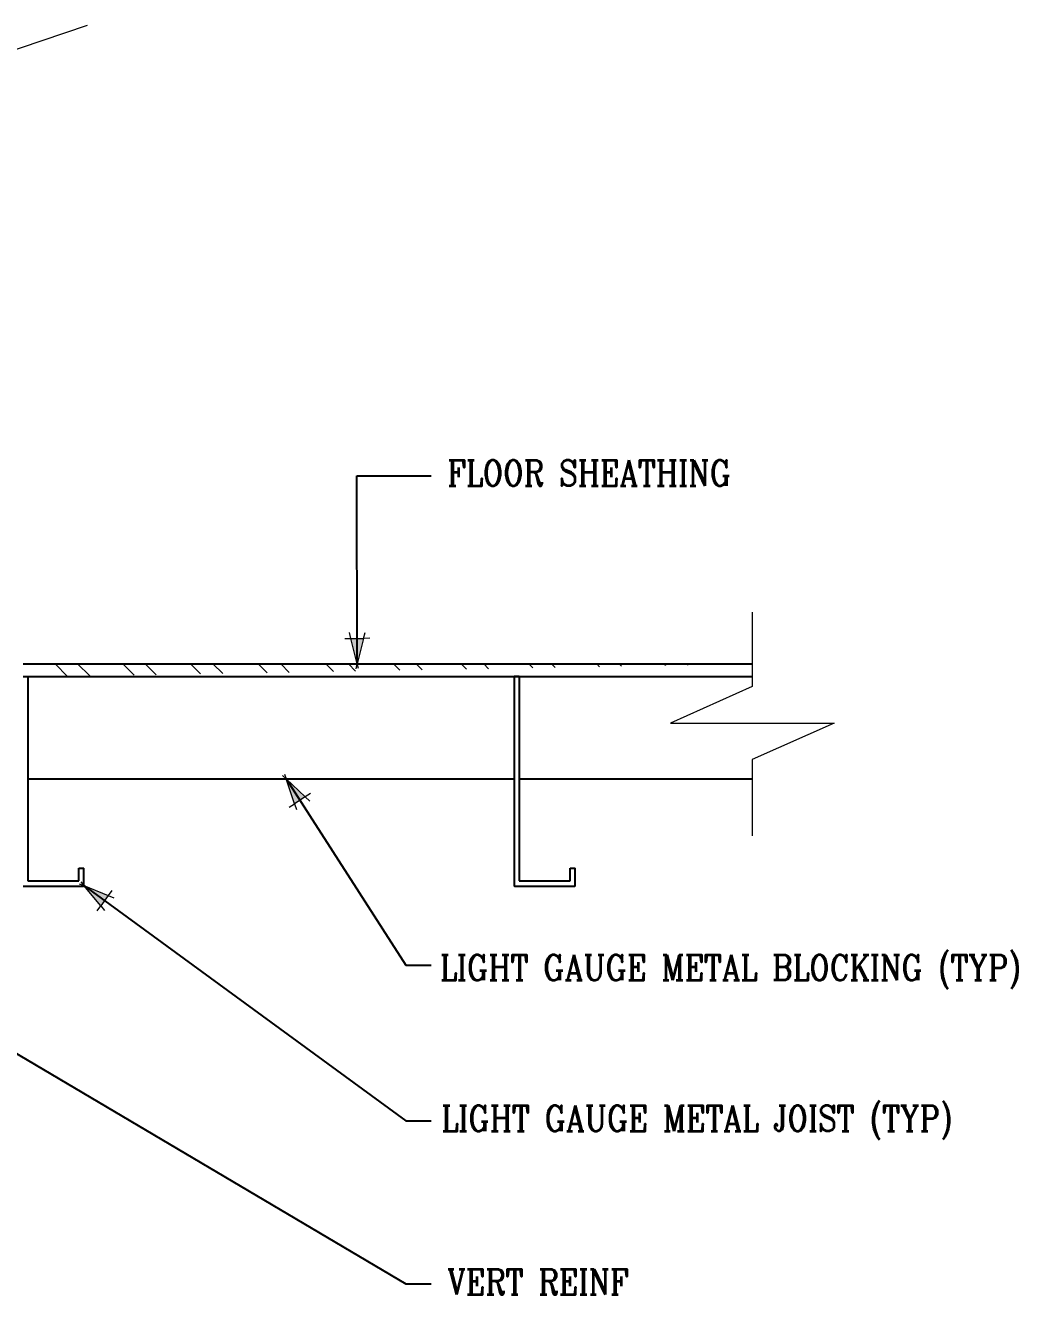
# Model space of a CAD drawing. Header units: inches. Extents: x -28.2 to 45.5, y 89.3 to 171.9.
# Drawn here: x 6.68 to 45.54, y 122.24 to 171.93 of the extents above; entities that cross this region are included whole.
import ezdxf

# ---------------------------------------------------------------- set-up
doc = ezdxf.new("R2010")
doc.units = ezdxf.units.IN
doc.header["$MEASUREMENT"] = 0
doc.layers.add('A2 Hatch', color=8, linetype='Continuous', lineweight=9)
doc.layers.add('DIM', color=3, linetype='Continuous', lineweight=13)
doc.styles.add('ARCTEXT', font='arctext.shx', dxfattribs={"width": 0.85})
doc.styles.add('RomanC', font='romanc.shx', dxfattribs={"width": 0.85, "height": 5})
doc.dimstyles.new('ARCTEXT1-4', dxfattribs={"dimtxt": 4, "dimasz": 2, "dimexe": 2, "dimexo": 2, "dimgap": 2, "dimtad": 1, "dimdec": 4, "dimzin": 3, "dimdsep": 46, "dimlunit": 4, "dimtxsty": 'ARCTEXT', "dimblk": 'ARCHTICK', "dimcen": 2, "dimaunit": 1, "dimadec": 0, "dimazin": 0, "dimtfac": 1, "dimtdec": 4, "dimtmove": 2, "dimatfit": 3, "dimldrblk": 'arrow', "dimfxl": 0, "dimtolj": 1, "dimtzin": 0, "dimarcsym": 0})

# ---------------------------------------------------------------- blocks, each defined once
blk = doc.blocks.new('_ArchTick')
at = {"color": 0, "linetype": 'ByBlock', "const_width": 0.15}
blk.add_lwpolyline([(-0.5, -0.5), (0.5, 0.5)], dxfattribs=at)
blk = doc.blocks.new('arrow')
at = {"layer": 'DIM'}
blk.add_hatch(color=253, dxfattribs=at).paths.add_polyline_path([(-2, 0.5), (-2, -0.5), (0, 0)])
at = {"layer": 'DIM', "lineweight": 9}
for points in [[(-2, 0.9831764405007561), (-2, 0.5), (-2.46875, 0.6171875)], [(0.3742552490839444, 0.0935638122700766), (0, 0)], [(0.3742552490839444, -0.0935638122700766), (0, 0)], [(-2, -0.9831764405007561), (-2, -0.5), (-2.46875, -0.6171875)]]:
    blk.add_lwpolyline(points, dxfattribs=at)
at = {"layer": 'DIM', "lineweight": 15}
blk.add_lwpolyline([(0, 0), (-2, -0.5), (-2, 0.5), (0, 0)], dxfattribs=at)

msp = doc.modelspace()

# ---------------------------------------------------------------- hatches: boundary and pattern name
at = {"layer": 'A2 Hatch', "ltscale": 0.15}
h = msp.add_hatch(dxfattribs=at)
h.set_pattern_fill('ANSI32', color=256, scale=5, angle=90, style=0)
h.set_pattern_definition([(135, (-3238.389202968219, 486.9482109882714), (-1.325825214724777, -1.325825214724776), []), (135, (-3238.389202968219, 487.8320944632713), (-1.325825214724777, -1.325825214724776), [])])
edge = h.paths.add_edge_path()
edge.add_line((7.764063885181031, 146.9310801650048), (35.1420856765601, 146.9310801650048))
edge.add_line((7.764063885181031, 146.4310801650048), (35.14213115406369, 146.4310801650048))
edge.add_line((35.1420856765601, 146.9310801650048), (35.1420856765601, 146.4310801650048))
edge.add_line((7.764063885181031, 146.9310801650048), (7.764063885181031, 146.4310801650048))

# ---------------------------------------------------------------- linework, layer by layer
at = {"ltscale": 0.15}
for p, q in [((6.589063885179939, 146.9310801650045), (35.1420856765601, 146.9310801650048)), ((6.58906388517903, 146.4310801650048), (35.14213115406187, 146.4310801650048)), ((6.76906388518023, 146.4310801650048), (6.76906388518023, 138.4310801650048)), ((26.01446806142144, 146.4310801650048), (25.81446806142071, 146.4310801650048)), ((25.81446806142071, 146.4310801650048), (25.81446806142071, 138.2510801650045)), ((26.01446806142144, 146.4310801650048), (26.01446806142144, 138.4310801650048)), ((6.769063885179321, 142.431080165005), (25.81446806142071, 142.4310801650048)), ((26.01446806142144, 142.4310801650048), (35.1424949740815, 142.4310801650048)), ((8.76906388518023, 138.4310801650048), (8.76906388518023, 138.9310801650048)), ((8.76906388518023, 138.9310801650048), (8.969063885179139, 138.9310801650048)), ((8.969063885179139, 138.2510801650045), (8.969063885179139, 138.9310801650048)), ((28.01446806142144, 138.4310801650048), (28.01446806142144, 138.9310801650048)), ((28.01446806142144, 138.9310801650048), (28.21446806142035, 138.9310801650048)), ((28.21446806142035, 138.2510801650045), (28.21446806142035, 138.9310801650048)), ((6.589063885179939, 138.2310801650045), (8.949063885180522, 138.2310801650045)), ((6.76906388518023, 138.4310801650048), (8.76906388518023, 138.4310801650048)), ((6.76906388518023, 138.4310801650048), (8.76906388518023, 138.4310801650048)), ((25.83446806142115, 138.2310801650045), (28.19446806142173, 138.2310801650045)), ((26.01446806142144, 138.4310801650048), (28.01446806142144, 138.4310801650048)), ((26.01446806142144, 138.4310801650048), (28.01446806142144, 138.4310801650048))]:
    msp.add_line(p, q, dxfattribs=at)
for centre, start, end in [((8.949063885180522, 138.2510801650045), 270, 0), ((25.83446806142115, 138.2510801650045), 180, 270), ((28.19446806142173, 138.2510801650045), 270, 0)]:
    msp.add_arc(centre, 0.02, start, end, dxfattribs=at)
at = {"layer": 'DIM'}
for p, q in [((9.101472117601816, 171.9289857596944), (2.474591483173072, 169.6815280528561)), ((35.14190094352512, 148.9621177595594), (35.1421666589797, 146.0407232276819)), ((35.1421666589797, 146.0407232276819), (31.93836088878584, 144.6152852588746)), ((31.93836088878584, 144.6152852588746), (38.34623167759696, 144.6158680867928)), ((38.34623167759696, 144.6158680867928), (35.14242590740128, 143.1904301179823)), ((35.14242590740309, 143.1904301179823), (35.14269851311315, 140.1932810170977))]:
    msp.add_line(p, q, dxfattribs=at)

# ---------------------------------------------------------------- texts
at = {"layer": 'DIM', "color": 3, "char_height": 1, "width": 22.68954545454545, "attachment_point": 1, "style": 'RomanC'}
for s, insert in [('FLOOR SHEATHING ', (23.20283975165171, 154.9076784740563)), ('LIGHT GAUGE METAL BLOCKING (TYP)', (22.91404237897609, 135.5420772909614)), ('LIGHT GAUGE METAL JOIST (TYP)', (22.96867019686783, 129.638862392558)), ('VERT REINF ', (23.19658207591442, 123.2376591785481))]:
    msp.add_mtext(s, dxfattribs=dict(at, insert=insert))

# ---------------------------------------------------------------- leaders
at = {"layer": 'DIM'}
for points in [[(19.67764482971711, 146.9310801650048), (19.66524576623328, 154.2988251284972), (22.57386948730732, 154.2988251284972)], [(16.88926597330124, 142.4310801650048), (21.57386948730732, 135.1309571315438), (22.57386948730732, 135.1309571315436)], [(8.969063885180958, 138.2510801650045), (21.57386948730732, 129.04603223995), (22.57386948730732, 129.04603223995)], [(1.764063885181031, 134.3763428076983), (21.57386948730732, 122.6642810041907), (22.57386948730732, 122.6642810041907)]]:
    msp.add_leader(points, dimstyle='ARCTEXT1-4', override={"dimasz": 0.5, "dimtad": 0}, dxfattribs=at)

doc.saveas('drawing.dxf')
